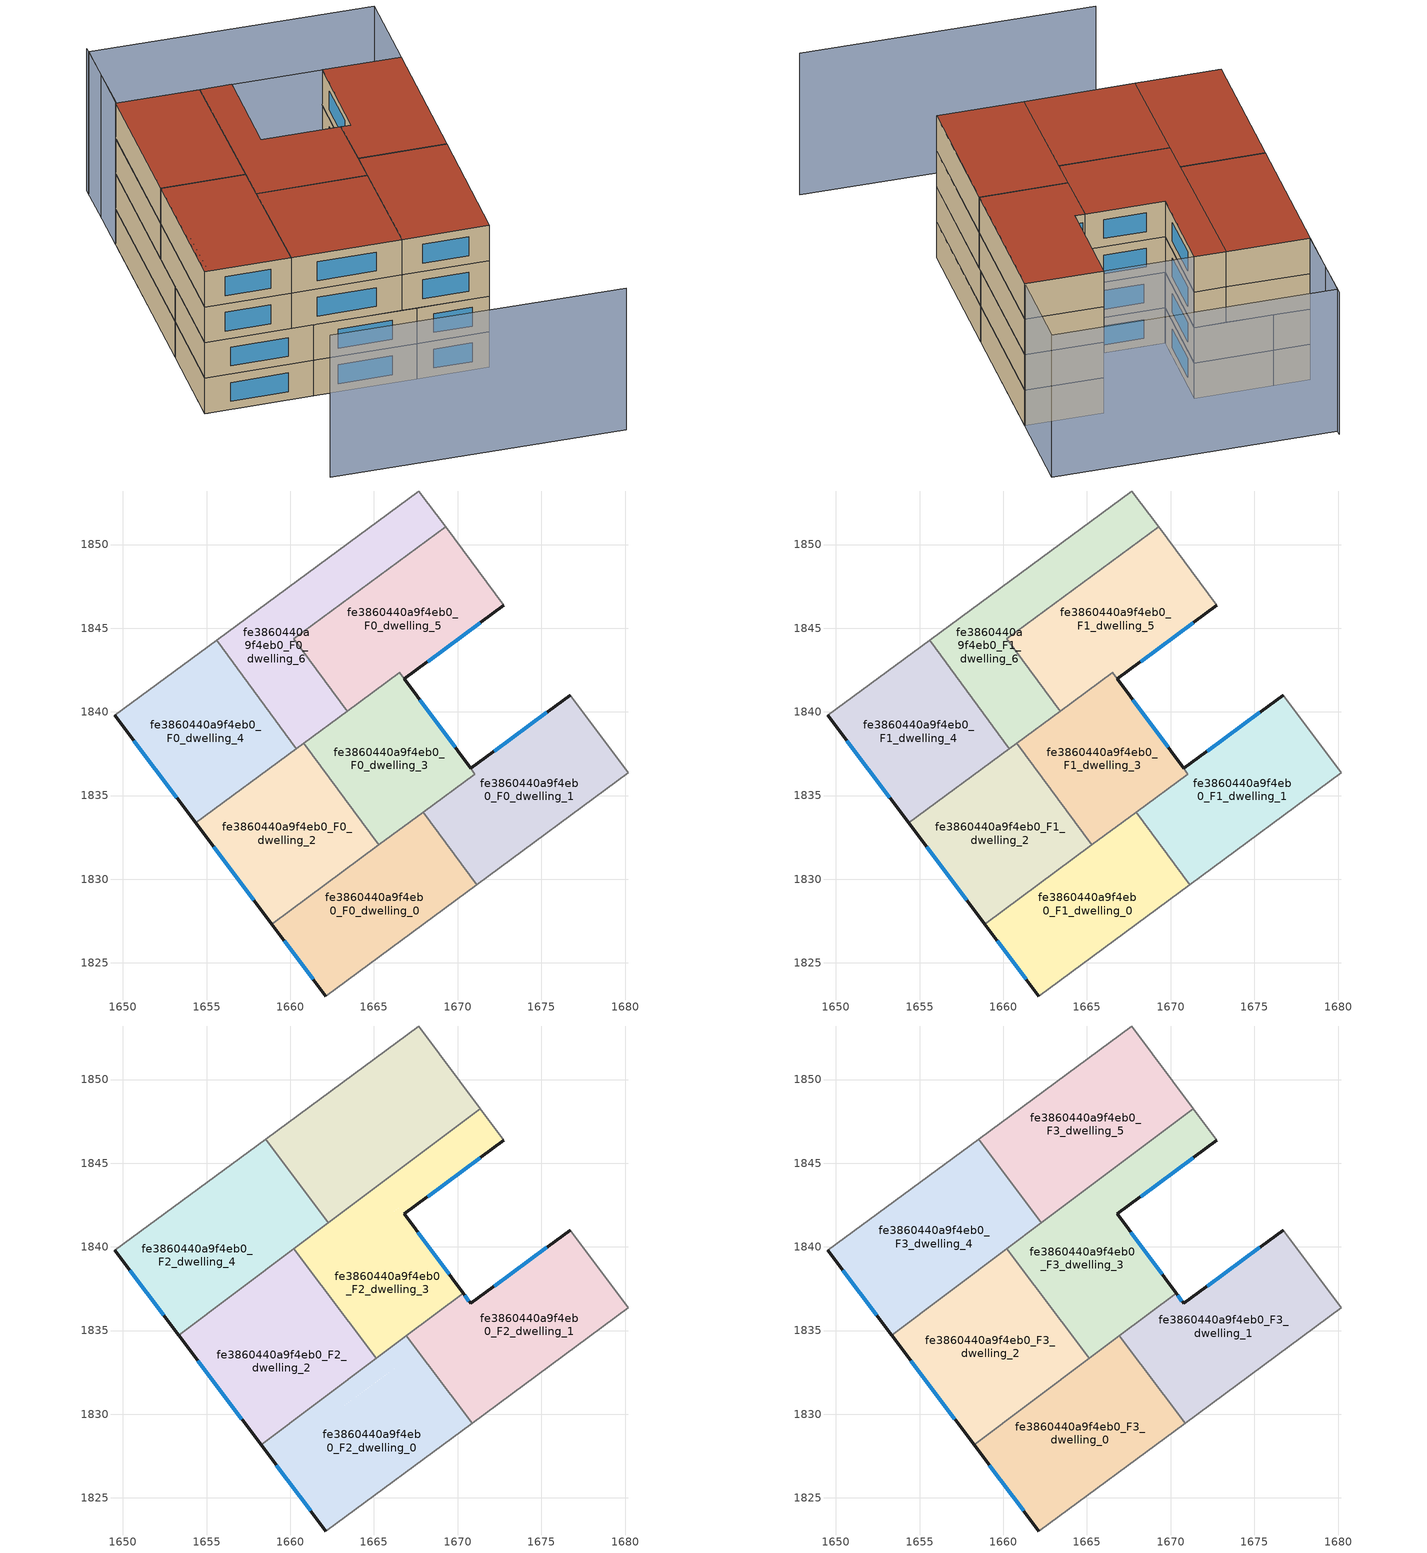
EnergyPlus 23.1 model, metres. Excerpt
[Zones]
fe3860440a9f4eb0_F0_dwelling_0
 floor ground (EU_floor_Construction): 1667.95,1834.01 1671.14,1829.68 1662.12,1823.02 1658.89,1827.32 z0
 wall outside (EU_wall_Construction): 1658.89,1827.32 1662.12,1823.02 z0:3
 wall to fe3860440a9f4eb0_F0_dwelling_1 (EU_wall_Construction): 1671.14,1829.68 1667.95,1834.01 z0:3
 wall adiabatic (EU_wall_Construction): 1662.12,1823.02 1671.14,1829.68 z0:3
 wall to fe3860440a9f4eb0_F0_dwelling_2 (EU_wall_Construction): 1665.29,1832.05 1658.89,1827.32 z0:3
 wall to fe3860440a9f4eb0_F0_dwelling_3 (EU_wall_Construction): 1667.95,1834.01 1665.29,1832.05 z0:3
 window (EU_Window_Construction): 1659.65,1826.31 1661.36,1824.03 z0.7:2.3
fe3860440a9f4eb0_F0_dwelling_1
 floor ground (EU_floor_Construction): 1676.73,1841.01 1680.19,1836.35 1671.14,1829.68 1667.95,1834.01 1671.03,1836.28 1670.78,1836.62 z0
 wall outside (EU_wall_Construction): 1676.73,1841.01 1670.78,1836.62 z0:3
 wall adiabatic (EU_wall_Construction): 1671.14,1829.68 1680.19,1836.35 1676.73,1841.01 z0:3
 wall to fe3860440a9f4eb0_F0_dwelling_3 (EU_wall_Construction): 1670.78,1836.62 1671.03,1836.28 1667.95,1834.01 z0:3
 window (EU_Window_Construction): 1675.34,1839.98 1672.18,1837.65 z0.7:2.3
fe3860440a9f4eb0_F0_dwelling_2
 floor ground (EU_floor_Construction): 1660.8,1838.13 1665.29,1832.05 1658.89,1827.32 1654.34,1833.37 z0
 wall outside (EU_wall_Construction): 1654.34,1833.37 1658.89,1827.32 z0:3
 wall to fe3860440a9f4eb0_F0_dwelling_3 (EU_wall_Construction): 1665.29,1832.05 1660.8,1838.13 z0:3
 wall to fe3860440a9f4eb0_F0_dwelling_4 (EU_wall_Construction): 1660.36,1837.81 1654.34,1833.37 z0:3
 wall to fe3860440a9f4eb0_F0_dwelling_6 (EU_wall_Construction): 1660.8,1838.13 1660.36,1837.81 z0:3
 window (EU_Window_Construction): 1655.41,1831.95 1657.82,1828.74 z0.7:2.3
fe3860440a9f4eb0_F0_dwelling_3
 floor ground (EU_floor_Construction): 1666.52,1842.35 1671.03,1836.28 1665.29,1832.05 1660.8,1838.13 z0
 wall outside (EU_wall_Construction): 1670.78,1836.62 1666.8,1841.98 z0:3
 wall to fe3860440a9f4eb0_F0_dwelling_5 (EU_wall_Construction): 1666.8,1841.98 1666.52,1842.35 1663.4,1840.05 z0:3
 wall to fe3860440a9f4eb0_F0_dwelling_6 (EU_wall_Construction): 1663.4,1840.05 1660.8,1838.13 z0:3
 window (EU_Window_Construction): 1669.85,1837.88 1667.74,1840.72 z0.7:2.3
fe3860440a9f4eb0_F0_dwelling_4
 floor ground (EU_floor_Construction): 1655.59,1844.28 1660.36,1837.81 1654.34,1833.37 1649.52,1839.79 z0
 wall outside (EU_wall_Construction): 1649.52,1839.79 1654.34,1833.37 z0:3
 wall adiabatic (EU_wall_Construction): 1655.59,1844.28 1649.52,1839.79 z0:3
 wall to fe3860440a9f4eb0_F0_dwelling_6 (EU_wall_Construction): 1660.36,1837.81 1655.59,1844.28 z0:3
 window (EU_Window_Construction): 1650.65,1838.29 1653.21,1834.88 z0.7:2.3
fe3860440a9f4eb0_F0_dwelling_5
 floor ground (EU_floor_Construction): 1669.28,1851.05 1672.75,1846.37 1666.8,1841.98 1666.52,1842.35 1663.4,1840.05 1660.21,1844.36 z0
 wall outside (EU_wall_Construction): 1666.8,1841.98 1672.75,1846.37 z0:3
 wall to fe3860440a9f4eb0_F0_dwelling_6 (EU_wall_Construction): 1669.28,1851.05 1660.21,1844.36 1663.4,1840.05 z0:3
 wall adiabatic (EU_wall_Construction): 1672.75,1846.37 1669.28,1851.05 z0:3
 window (EU_Window_Construction): 1668.2,1843.01 1671.35,1845.34 z0.7:2.3
fe3860440a9f4eb0_F0_dwelling_6
 floor ground (EU_floor_Construction): 1667.68,1853.2 1669.28,1851.05 1660.21,1844.36 1663.4,1840.05 1660.36,1837.81 1655.59,1844.28 z0
 wall adiabatic (EU_wall_Construction): 1669.28,1851.05 1667.68,1853.2 1655.59,1844.28 z0:3
fe3860440a9f4eb0_F1_dwelling_0
 floor to fe3860440a9f4eb0_F0_dwelling_0 (EU_floor_Construction): 1667.95,1834.01 1671.14,1829.68 1662.12,1823.02 1658.89,1827.32 z3
 wall outside (EU_wall_Construction): 1658.89,1827.32 1662.12,1823.02 z3:6
 wall to fe3860440a9f4eb0_F1_dwelling_1 (EU_wall_Construction): 1671.14,1829.68 1667.95,1834.01 z3:6
 wall adiabatic (EU_wall_Construction): 1662.12,1823.02 1671.14,1829.68 z3:6
 wall to fe3860440a9f4eb0_F1_dwelling_2 (EU_wall_Construction): 1665.29,1832.05 1658.89,1827.32 z3:6
 wall to fe3860440a9f4eb0_F1_dwelling_3 (EU_wall_Construction): 1667.95,1834.01 1665.29,1832.05 z3:6
 window (EU_Window_Construction): 1659.65,1826.31 1661.36,1824.03 z3.7:5.3
fe3860440a9f4eb0_F1_dwelling_1
 floor to fe3860440a9f4eb0_F0_dwelling_1 (EU_floor_Construction): 1676.73,1841.01 1680.19,1836.35 1671.14,1829.68 1667.95,1834.01 1671.03,1836.28 1670.78,1836.62 z3
 wall outside (EU_wall_Construction): 1676.73,1841.01 1670.78,1836.62 z3:6
 wall adiabatic (EU_wall_Construction): 1671.14,1829.68 1680.19,1836.35 1676.73,1841.01 z3:6
 wall to fe3860440a9f4eb0_F1_dwelling_3 (EU_wall_Construction): 1670.78,1836.62 1671.03,1836.28 1667.95,1834.01 z3:6
 window (EU_Window_Construction): 1675.34,1839.98 1672.18,1837.65 z3.7:5.3
fe3860440a9f4eb0_F1_dwelling_2
 floor to fe3860440a9f4eb0_F0_dwelling_2 (EU_floor_Construction): 1660.8,1838.13 1665.29,1832.05 1658.89,1827.32 1654.34,1833.37 z3
 wall outside (EU_wall_Construction): 1654.34,1833.37 1658.89,1827.32 z3:6
 wall to fe3860440a9f4eb0_F1_dwelling_3 (EU_wall_Construction): 1665.29,1832.05 1660.8,1838.13 z3:6
 wall to fe3860440a9f4eb0_F1_dwelling_4 (EU_wall_Construction): 1660.36,1837.81 1654.34,1833.37 z3:6
 wall to fe3860440a9f4eb0_F1_dwelling_6 (EU_wall_Construction): 1660.8,1838.13 1660.36,1837.81 z3:6
 window (EU_Window_Construction): 1655.41,1831.95 1657.82,1828.74 z3.7:5.3
fe3860440a9f4eb0_F1_dwelling_3
 floor to fe3860440a9f4eb0_F0_dwelling_3 (EU_floor_Construction): 1666.52,1842.35 1671.03,1836.28 1665.29,1832.05 1660.8,1838.13 z3
 wall outside (EU_wall_Construction): 1670.78,1836.62 1666.8,1841.98 z3:6
 wall to fe3860440a9f4eb0_F1_dwelling_5 (EU_wall_Construction): 1666.8,1841.98 1666.52,1842.35 1663.4,1840.05 z3:6
 wall to fe3860440a9f4eb0_F1_dwelling_6 (EU_wall_Construction): 1663.4,1840.05 1660.8,1838.13 z3:6
 window (EU_Window_Construction): 1669.85,1837.88 1667.74,1840.72 z3.7:5.3
fe3860440a9f4eb0_F1_dwelling_4
 floor to fe3860440a9f4eb0_F0_dwelling_4 (EU_floor_Construction): 1655.59,1844.28 1660.36,1837.81 1654.34,1833.37 1649.52,1839.79 z3
 wall outside (EU_wall_Construction): 1649.52,1839.79 1654.34,1833.37 z3:6
 wall adiabatic (EU_wall_Construction): 1655.59,1844.28 1649.52,1839.79 z3:6
 wall to fe3860440a9f4eb0_F1_dwelling_6 (EU_wall_Construction): 1660.36,1837.81 1655.59,1844.28 z3:6
 window (EU_Window_Construction): 1650.65,1838.29 1653.21,1834.88 z3.7:5.3
fe3860440a9f4eb0_F1_dwelling_5
 floor to fe3860440a9f4eb0_F0_dwelling_5 (EU_floor_Construction): 1669.28,1851.05 1672.75,1846.37 1666.8,1841.98 1666.52,1842.35 1663.4,1840.05 1660.21,1844.36 z3
 wall outside (EU_wall_Construction): 1666.8,1841.98 1672.75,1846.37 z3:6
 wall to fe3860440a9f4eb0_F1_dwelling_6 (EU_wall_Construction): 1669.28,1851.05 1660.21,1844.36 1663.4,1840.05 z3:6
 wall adiabatic (EU_wall_Construction): 1672.75,1846.37 1669.28,1851.05 z3:6
 window (EU_Window_Construction): 1668.2,1843.01 1671.35,1845.34 z3.7:5.3
fe3860440a9f4eb0_F1_dwelling_6
 floor to fe3860440a9f4eb0_F0_dwelling_6 (EU_floor_Construction): 1667.68,1853.2 1669.28,1851.05 1660.21,1844.36 1663.4,1840.05 1660.36,1837.81 1655.59,1844.28 z3
 wall adiabatic (EU_wall_Construction): 1669.28,1851.05 1667.68,1853.2 1655.59,1844.28 z3:6
fe3860440a9f4eb0_F2_dwelling_0
 floor to fe3860440a9f4eb0_F1_dwelling_0 (EU_floor_Construction): 1667.63,1833.77 1670.86,1829.47 1662.12,1823.02 1658.89,1827.32 z6
 floor to fe3860440a9f4eb0_F1_dwelling_2 (EU_floor_Construction): 1664.62,1832.96 1665.29,1832.05 1658.89,1827.32 1658.25,1828.17 z6
 floor to fe3860440a9f4eb0_F1_dwelling_3 (EU_floor_Construction): 1666.93,1834.7 1667.63,1833.77 1665.29,1832.05 1664.62,1832.96 z6
 wall outside (EU_wall_Construction): 1658.25,1828.17 1662.12,1823.02 z6:9
 wall to fe3860440a9f4eb0_F2_dwelling_1 (EU_wall_Construction): 1670.86,1829.47 1666.93,1834.7 z6:9
 wall adiabatic (EU_wall_Construction): 1662.12,1823.02 1670.86,1829.47 z6:9
 wall to fe3860440a9f4eb0_F2_dwelling_2 (EU_wall_Construction): 1665.13,1833.34 1658.25,1828.17 z6:9
 wall to fe3860440a9f4eb0_F2_dwelling_3 (EU_wall_Construction): 1666.93,1834.7 1665.13,1833.34 z6:9
 window (EU_Window_Construction): 1659.16,1826.96 1661.21,1824.23 z6.7:8.3
fe3860440a9f4eb0_F2_dwelling_1
 floor to fe3860440a9f4eb0_F1_dwelling_1 (EU_floor_Construction): 1676.73,1841.01 1680.19,1836.35 1671.14,1829.68 1667.95,1834.01 1671.03,1836.28 1670.78,1836.62 z6
 floor to fe3860440a9f4eb0_F1_dwelling_0 (EU_floor_Construction): 1667.95,1834.01 1671.14,1829.68 1670.86,1829.47 1667.63,1833.77 z6
 floor to fe3860440a9f4eb0_F1_dwelling_3 (EU_floor_Construction): 1670.32,1837.24 1671.03,1836.28 1667.63,1833.77 1666.93,1834.7 z6
 wall outside (EU_wall_Construction): 1676.73,1841.01 1670.78,1836.62 1670.32,1837.24 z6:9
 wall adiabatic (EU_wall_Construction): 1670.86,1829.47 1680.19,1836.35 1676.73,1841.01 z6:9
 wall to fe3860440a9f4eb0_F2_dwelling_3 (EU_wall_Construction): 1670.32,1837.24 1666.93,1834.7 z6:9
 window (EU_Window_Construction): 1670.68,1836.77 1670.43,1837.1 / 1675.34,1839.98 1672.18,1837.65 z6.7:8.3
fe3860440a9f4eb0_F2_dwelling_2
 floor to fe3860440a9f4eb0_F1_dwelling_2 (EU_floor_Construction): 1660.8,1838.13 1664.62,1832.96 1658.25,1828.17 1654.34,1833.37 z6
 floor to fe3860440a9f4eb0_F1_dwelling_4 (EU_floor_Construction): 1659.32,1839.22 1660.36,1837.81 1654.34,1833.37 1653.33,1834.72 z6
 floor to fe3860440a9f4eb0_F1_dwelling_6 (EU_floor_Construction): 1660.21,1839.89 1661.27,1838.48 1660.36,1837.81 1659.32,1839.22 z6
 floor to fe3860440a9f4eb0_F1_dwelling_3 (EU_floor_Construction): 1661.27,1838.48 1665.13,1833.34 1664.62,1832.96 1660.8,1838.13 z6
 wall outside (EU_wall_Construction): 1653.33,1834.72 1658.25,1828.17 z6:9
 wall to fe3860440a9f4eb0_F2_dwelling_3 (EU_wall_Construction): 1665.13,1833.34 1660.21,1839.89 z6:9
 wall to fe3860440a9f4eb0_F2_dwelling_4 (EU_wall_Construction): 1660.21,1839.89 1653.33,1834.72 z6:9
 window (EU_Window_Construction): 1654.48,1833.18 1657.09,1829.71 z6.7:8.3
fe3860440a9f4eb0_F2_dwelling_3
 floor to fe3860440a9f4eb0_F1_dwelling_3 (EU_floor_Construction): 1666.52,1842.35 1670.32,1837.24 1665.13,1833.34 1661.27,1838.48 z6
 floor to fe3860440a9f4eb0_F1_dwelling_5 (EU_floor_Construction): 1671.35,1848.26 1672.75,1846.37 1666.8,1841.98 1666.52,1842.35 1663.4,1840.05 1662.33,1841.49 z6
 floor to fe3860440a9f4eb0_F1_dwelling_6 (EU_floor_Construction): 1662.33,1841.49 1663.4,1840.05 1661.27,1838.48 1660.21,1839.89 z6
 wall outside (EU_wall_Construction): 1670.32,1837.24 1666.8,1841.98 1672.75,1846.37 z6:9
 wall adiabatic (EU_wall_Construction): 1672.75,1846.37 1671.35,1848.26 z6:9
 wall to fe3860440a9f4eb0_F2_dwelling_5 (EU_wall_Construction): 1671.35,1848.26 1662.28,1841.44 z6:9
 wall to fe3860440a9f4eb0_F2_dwelling_4 (EU_wall_Construction): 1662.27,1841.44 1660.21,1839.89 z6:9
 window (EU_Window_Construction): 1668.2,1843.01 1671.35,1845.34 / 1669.49,1838.35 1667.63,1840.87 z6.7:8.3
fe3860440a9f4eb0_F2_dwelling_4
 floor to fe3860440a9f4eb0_F1_dwelling_4 (EU_floor_Construction): 1655.59,1844.28 1659.32,1839.22 1653.33,1834.72 1649.52,1839.79 z6
 floor to fe3860440a9f4eb0_F1_dwelling_6 (EU_floor_Construction): 1658.52,1846.44 1662.28,1841.44 1659.32,1839.22 1655.59,1844.28 z6
 wall outside (EU_wall_Construction): 1649.52,1839.79 1653.33,1834.72 z6:9
 wall to fe3860440a9f4eb0_F2_dwelling_5 (EU_wall_Construction): 1662.28,1841.44 1658.52,1846.44 z6:9
 wall adiabatic (EU_wall_Construction): 1658.52,1846.44 1649.52,1839.79 z6:9
 window (EU_Window_Construction): 1650.41,1838.6 1652.43,1835.91 z6.7:8.3
fe3860440a9f4eb0_F2_dwelling_5
 floor to fe3860440a9f4eb0_F1_dwelling_5 (EU_floor_Construction): 1669.28,1851.05 1671.35,1848.26 1662.33,1841.49 1660.21,1844.36 z6
 floor to fe3860440a9f4eb0_F1_dwelling_6 (EU_floor_Construction): 1667.68,1853.2 1669.28,1851.05 1660.21,1844.36 1662.33,1841.49 1662.28,1841.44 1658.52,1846.44 z6
 wall adiabatic (EU_wall_Construction): 1671.35,1848.26 1667.68,1853.2 1658.52,1846.44 z6:9
fe3860440a9f4eb0_F3_dwelling_0
 floor to fe3860440a9f4eb0_F2_dwelling_0 (EU_floor_Construction): 1666.93,1834.7 1670.86,1829.47 1662.12,1823.02 1658.25,1828.17 z9
 wall outside (EU_wall_Construction): 1658.25,1828.17 1662.12,1823.02 z9:12
 wall to fe3860440a9f4eb0_F3_dwelling_1 (EU_wall_Construction): 1670.86,1829.47 1666.93,1834.7 z9:12
 wall adiabatic (EU_wall_Construction): 1662.12,1823.02 1670.86,1829.47 z9:12
 wall to fe3860440a9f4eb0_F3_dwelling_2 (EU_wall_Construction): 1665.13,1833.34 1658.25,1828.17 z9:12
 wall to fe3860440a9f4eb0_F3_dwelling_3 (EU_wall_Construction): 1666.93,1834.7 1665.13,1833.34 z9:12
 window (EU_Window_Construction): 1659.16,1826.96 1661.21,1824.23 z9.7:11.3
 roof outside (EU_roof_Construction): 1670.86,1829.47 1666.93,1834.7 1658.25,1828.17 1662.12,1823.02 z12
fe3860440a9f4eb0_F3_dwelling_1
 floor to fe3860440a9f4eb0_F2_dwelling_1 (EU_floor_Construction): 1676.73,1841.01 1680.19,1836.35 1670.86,1829.47 1666.93,1834.7 1670.32,1837.24 1670.78,1836.62 z9
 wall outside (EU_wall_Construction): 1676.73,1841.01 1670.78,1836.62 1670.32,1837.24 z9:12
 wall adiabatic (EU_wall_Construction): 1670.86,1829.47 1680.19,1836.35 1676.73,1841.01 z9:12
 wall to fe3860440a9f4eb0_F3_dwelling_3 (EU_wall_Construction): 1670.32,1837.24 1666.93,1834.7 z9:12
 window (EU_Window_Construction): 1670.68,1836.77 1670.43,1837.1 / 1675.34,1839.98 1672.18,1837.65 z9.7:11.3
 roof outside (EU_roof_Construction): 1680.19,1836.35 1676.73,1841.01 1670.78,1836.62 1670.32,1837.24 1666.93,1834.7 1670.86,1829.47 z12
fe3860440a9f4eb0_F3_dwelling_2
 floor to fe3860440a9f4eb0_F2_dwelling_2 (EU_floor_Construction): 1660.21,1839.89 1665.13,1833.34 1658.25,1828.17 1653.33,1834.72 z9
 wall outside (EU_wall_Construction): 1653.33,1834.72 1658.25,1828.17 z9:12
 wall to fe3860440a9f4eb0_F3_dwelling_3 (EU_wall_Construction): 1665.13,1833.34 1660.21,1839.89 z9:12
 wall to fe3860440a9f4eb0_F3_dwelling_4 (EU_wall_Construction): 1660.21,1839.89 1653.33,1834.72 z9:12
 window (EU_Window_Construction): 1654.48,1833.18 1657.09,1829.71 z9.7:11.3
 roof outside (EU_roof_Construction): 1665.13,1833.34 1660.21,1839.89 1653.33,1834.72 1658.25,1828.17 z12
fe3860440a9f4eb0_F3_dwelling_3
 floor to fe3860440a9f4eb0_F2_dwelling_3 (EU_floor_Construction): 1671.35,1848.26 1672.75,1846.37 1666.8,1841.98 1670.32,1837.24 1665.13,1833.34 1660.21,1839.89 z9
 wall outside (EU_wall_Construction): 1670.32,1837.24 1666.8,1841.98 1672.75,1846.37 z9:12
 wall adiabatic (EU_wall_Construction): 1672.75,1846.37 1671.35,1848.26 z9:12
 wall to fe3860440a9f4eb0_F3_dwelling_5 (EU_wall_Construction): 1671.35,1848.26 1662.28,1841.44 z9:12
 wall to fe3860440a9f4eb0_F3_dwelling_4 (EU_wall_Construction): 1662.27,1841.44 1660.21,1839.89 z9:12
 window (EU_Window_Construction): 1668.2,1843.01 1671.35,1845.34 / 1669.49,1838.35 1667.63,1840.87 z9.7:11.3
 roof outside (EU_roof_Construction): 1670.32,1837.24 1666.8,1841.98 1672.75,1846.37 1671.35,1848.26 1660.21,1839.89 1665.13,1833.34 z12
fe3860440a9f4eb0_F3_dwelling_4
 floor to fe3860440a9f4eb0_F2_dwelling_4 (EU_floor_Construction): 1658.52,1846.44 1662.28,1841.44 1653.33,1834.72 1649.52,1839.79 z9
 wall outside (EU_wall_Construction): 1649.52,1839.79 1653.33,1834.72 z9:12
 wall to fe3860440a9f4eb0_F3_dwelling_5 (EU_wall_Construction): 1662.28,1841.44 1658.52,1846.44 z9:12
 wall adiabatic (EU_wall_Construction): 1658.52,1846.44 1649.52,1839.79 z9:12
 window (EU_Window_Construction): 1650.41,1838.6 1652.43,1835.91 z9.7:11.3
 roof outside (EU_roof_Construction): 1662.28,1841.44 1658.52,1846.44 1649.52,1839.79 1653.33,1834.72 z12
fe3860440a9f4eb0_F3_dwelling_5
 floor to fe3860440a9f4eb0_F2_dwelling_5 (EU_floor_Construction): 1667.68,1853.2 1671.35,1848.26 1662.28,1841.44 1658.52,1846.44 z9
 wall adiabatic (EU_wall_Construction): 1671.35,1848.26 1667.68,1853.2 1658.52,1846.44 z9:12
 roof outside (EU_roof_Construction): 1671.35,1848.26 1667.68,1853.2 1658.52,1846.44 1662.28,1841.44 z12
shading: 1644.98,1828.68 1657.88,1811.16 / 1673.51,1857.55 1649.66,1839.61 / 1680.19,1836.34 1667.68,1853.2 / 1667.68,1853.2 1673.18,1857.28 / 1673.18,1857.28 1685.69,1840.42 / 1685.69,1840.42 1680.19,1836.34 z0:12
[Building]
EU S2 Campaign: North Axis=0; Terrain=City; Solar Distribution=FullExterior
[Site:Location]
Budapest.Ferenc.Liszt.Intl.AP: Latitude=47.437; Longitude=19.256; Time Zone=1; Elevation=185
[SizingPeriod:WeatherFileDays]
AnnualSizingPeriod: Begin Month=1; Begin Day of Month=1; End Month=12; End Day of Month=31; Day of Week for Start Day=Monday; Use Weather File Daylight Saving Period=No; Use Weather File Rain and Snow Indicators=No
[MATERIAL]
EU_InternalMass_Material: Roughness=MediumRough; Thickness=0.1; Conductivity=1; Density=1800; Specific Heat=900; Thermal Absorptance=0.9; Solar Absorptance=0.7; Visible Absorptance=0.7
[MATERIAL:NOMASS] Roughness=MediumRough; Thermal Absorptance=0.9; Solar Absorptance=0.7; Visible Absorptance=0.7
Name | Thermal Resistance
EU_wall_NoMass | 0.832559
EU_roof_NoMass | 1.39638
EU_floor_NoMass | 0.872794
[WINDOWMATERIAL:SIMPLEGLAZINGSYSTEM]
EU_Window_SimpleGlazing: UFactor=2.79869; Solar Heat Gain Coefficient=0.75; Visible Transmittance=0.75
[CONSTRUCTION]
EU_wall_Construction: EU_wall_NoMass
EU_roof_Construction: EU_roof_NoMass
EU_floor_Construction: EU_floor_NoMass
EU_Window_Construction: EU_Window_SimpleGlazing
EU_InternalMass_Construction: EU_InternalMass_Material
[ZONE] Type=1; Multiplier=1; Ceiling Height=autocalculate; Floor Area=autocalculate; Part of Total Floor Area=Yes
Name | Volume
fe3860440a9f4eb0_F0_dwelling_0; fe3860440a9f4eb0_F1_dwelling_0 | 181.281
fe3860440a9f4eb0_F2_dwelling_0; fe3860440a9f4eb0_F3_dwelling_0 | 211.493
fe3860440a9f4eb0_F0_dwelling_1; fe3860440a9f4eb0_F1_dwelling_1 | 190.577
fe3860440a9f4eb0_F2_dwelling_1; fe3860440a9f4eb0_F3_dwelling_1 | 211.497
fe3860440a9f4eb0_F0_dwelling_2; fe3860440a9f4eb0_F1_dwelling_2 | 181.299
fe3860440a9f4eb0_F2_dwelling_2; fe3860440a9f4eb0_F3_dwelling_2 | 211.495
fe3860440a9f4eb0_F0_dwelling_3; fe3860440a9f4eb0_F1_dwelling_3 | 161.564
fe3860440a9f4eb0_F2_dwelling_3; fe3860440a9f4eb0_F3_dwelling_3; fe3860440a9f4eb0_F2_dwelling_5; fe3860440a9f4eb0_F3_dwelling_5 | 211.507
fe3860440a9f4eb0_F0_dwelling_4; fe3860440a9f4eb0_F1_dwelling_4 | 181.277
fe3860440a9f4eb0_F2_dwelling_4; fe3860440a9f4eb0_F3_dwelling_4 | 211.485
fe3860440a9f4eb0_F0_dwelling_5; fe3860440a9f4eb0_F1_dwelling_5 | 191.656
fe3860440a9f4eb0_F0_dwelling_6; fe3860440a9f4eb0_F1_dwelling_6 | 181.284
[INTERNALMASS] Construction=EU_InternalMass_Construction
Name | Zone or ZoneList | Surface Area
fe3860440a9f4eb0_F0_dwelling_0_EU_InternalMass | fe3860440a9f4eb0_F0_dwelling_0 | 60.4272
fe3860440a9f4eb0_F0_dwelling_1_EU_InternalMass | fe3860440a9f4eb0_F0_dwelling_1 | 63.524
fe3860440a9f4eb0_F0_dwelling_2_EU_InternalMass | fe3860440a9f4eb0_F0_dwelling_2 | 60.433
fe3860440a9f4eb0_F0_dwelling_3_EU_InternalMass | fe3860440a9f4eb0_F0_dwelling_3 | 53.874
fe3860440a9f4eb0_F0_dwelling_4_EU_InternalMass | fe3860440a9f4eb0_F0_dwelling_4 | 60.4257
fe3860440a9f4eb0_F0_dwelling_5_EU_InternalMass | fe3860440a9f4eb0_F0_dwelling_5 | 63.8857
fe3860440a9f4eb0_F0_dwelling_6_EU_InternalMass | fe3860440a9f4eb0_F0_dwelling_6 | 60.4278
fe3860440a9f4eb0_F1_dwelling_0_EU_InternalMass | fe3860440a9f4eb0_F1_dwelling_0 | 60.4272
fe3860440a9f4eb0_F1_dwelling_1_EU_InternalMass | fe3860440a9f4eb0_F1_dwelling_1 | 63.524
fe3860440a9f4eb0_F1_dwelling_2_EU_InternalMass | fe3860440a9f4eb0_F1_dwelling_2 | 60.433
fe3860440a9f4eb0_F1_dwelling_3_EU_InternalMass | fe3860440a9f4eb0_F1_dwelling_3 | 53.874
fe3860440a9f4eb0_F1_dwelling_4_EU_InternalMass | fe3860440a9f4eb0_F1_dwelling_4 | 60.4257
fe3860440a9f4eb0_F1_dwelling_5_EU_InternalMass | fe3860440a9f4eb0_F1_dwelling_5 | 63.8857
fe3860440a9f4eb0_F1_dwelling_6_EU_InternalMass | fe3860440a9f4eb0_F1_dwelling_6 | 60.4278
fe3860440a9f4eb0_F2_dwelling_0_EU_InternalMass | fe3860440a9f4eb0_F2_dwelling_0 | 70.498
fe3860440a9f4eb0_F2_dwelling_1_EU_InternalMass | fe3860440a9f4eb0_F2_dwelling_1 | 70.4989
fe3860440a9f4eb0_F2_dwelling_2_EU_InternalMass | fe3860440a9f4eb0_F2_dwelling_2 | 70.4985
fe3860440a9f4eb0_F2_dwelling_3_EU_InternalMass | fe3860440a9f4eb0_F2_dwelling_3 | 70.5022
fe3860440a9f4eb0_F2_dwelling_4_EU_InternalMass | fe3860440a9f4eb0_F2_dwelling_4 | 70.495
fe3860440a9f4eb0_F2_dwelling_5_EU_InternalMass | fe3860440a9f4eb0_F2_dwelling_5 | 70.5022
fe3860440a9f4eb0_F3_dwelling_0_EU_InternalMass | fe3860440a9f4eb0_F3_dwelling_0 | 70.498
fe3860440a9f4eb0_F3_dwelling_1_EU_InternalMass | fe3860440a9f4eb0_F3_dwelling_1 | 70.4989
fe3860440a9f4eb0_F3_dwelling_2_EU_InternalMass | fe3860440a9f4eb0_F3_dwelling_2 | 70.4985
fe3860440a9f4eb0_F3_dwelling_3_EU_InternalMass | fe3860440a9f4eb0_F3_dwelling_3 | 70.5022
fe3860440a9f4eb0_F3_dwelling_4_EU_InternalMass | fe3860440a9f4eb0_F3_dwelling_4 | 70.495
fe3860440a9f4eb0_F3_dwelling_5_EU_InternalMass | fe3860440a9f4eb0_F3_dwelling_5 | 70.5022
[OTHEREQUIPMENT] Fuel Type=Electricity; Design Level Calculation Method=Watts/Area; Power per Zone Floor Area=1; Fraction Latent=0; Fraction Radiant=0; Fraction Lost=0; Carbon Dioxide Generation Rate=0; EndUse Subcategory=EU_Step8_InternalGains
Name | Zone or ZoneList or Space or SpaceList | Schedule
EU_Step8_InternalGain_fe3860440a9f4eb0_F0_dwelling_0_f000 | fe3860440a9f4eb0_F0_dwelling_0 | EU_Step8_GainSchedule_fe3860440a9f4eb0_F0_dwelling_0_f000
EU_Step8_InternalGain_fe3860440a9f4eb0_F0_dwelling_1_f000 | fe3860440a9f4eb0_F0_dwelling_1 | EU_Step8_GainSchedule_fe3860440a9f4eb0_F0_dwelling_1_f000
EU_Step8_InternalGain_fe3860440a9f4eb0_F0_dwelling_2_f000 | fe3860440a9f4eb0_F0_dwelling_2 | EU_Step8_GainSchedule_fe3860440a9f4eb0_F0_dwelling_2_f000
EU_Step8_InternalGain_fe3860440a9f4eb0_F0_dwelling_3_f000 | fe3860440a9f4eb0_F0_dwelling_3 | EU_Step8_GainSchedule_fe3860440a9f4eb0_F0_dwelling_3_f000
EU_Step8_InternalGain_fe3860440a9f4eb0_F0_dwelling_4_f000 | fe3860440a9f4eb0_F0_dwelling_4 | EU_Step8_GainSchedule_fe3860440a9f4eb0_F0_dwelling_4_f000
EU_Step8_InternalGain_fe3860440a9f4eb0_F0_dwelling_5_f000 | fe3860440a9f4eb0_F0_dwelling_5 | EU_Step8_GainSchedule_fe3860440a9f4eb0_F0_dwelling_5_f000
EU_Step8_InternalGain_fe3860440a9f4eb0_F0_dwelling_6_f000 | fe3860440a9f4eb0_F0_dwelling_6 | EU_Step8_GainSchedule_fe3860440a9f4eb0_F0_dwelling_6_f000
EU_Step8_InternalGain_fe3860440a9f4eb0_F1_dwelling_0_f000 | fe3860440a9f4eb0_F1_dwelling_0 | EU_Step8_GainSchedule_fe3860440a9f4eb0_F1_dwelling_0_f000
EU_Step8_InternalGain_fe3860440a9f4eb0_F1_dwelling_1_f000 | fe3860440a9f4eb0_F1_dwelling_1 | EU_Step8_GainSchedule_fe3860440a9f4eb0_F1_dwelling_1_f000
EU_Step8_InternalGain_fe3860440a9f4eb0_F1_dwelling_2_f000 | fe3860440a9f4eb0_F1_dwelling_2 | EU_Step8_GainSchedule_fe3860440a9f4eb0_F1_dwelling_2_f000
EU_Step8_InternalGain_fe3860440a9f4eb0_F1_dwelling_3_f000 | fe3860440a9f4eb0_F1_dwelling_3 | EU_Step8_GainSchedule_fe3860440a9f4eb0_F1_dwelling_3_f000
EU_Step8_InternalGain_fe3860440a9f4eb0_F1_dwelling_4_f000 | fe3860440a9f4eb0_F1_dwelling_4 | EU_Step8_GainSchedule_fe3860440a9f4eb0_F1_dwelling_4_f000
EU_Step8_InternalGain_fe3860440a9f4eb0_F1_dwelling_5_f000 | fe3860440a9f4eb0_F1_dwelling_5 | EU_Step8_GainSchedule_fe3860440a9f4eb0_F1_dwelling_5_f000
EU_Step8_InternalGain_fe3860440a9f4eb0_F1_dwelling_6_f000 | fe3860440a9f4eb0_F1_dwelling_6 | EU_Step8_GainSchedule_fe3860440a9f4eb0_F1_dwelling_6_f000
EU_Step8_InternalGain_fe3860440a9f4eb0_F2_dwelling_0_f000 | fe3860440a9f4eb0_F2_dwelling_0 | EU_Step8_GainSchedule_fe3860440a9f4eb0_F2_dwelling_0_f000
EU_Step8_InternalGain_fe3860440a9f4eb0_F2_dwelling_1_f000 | fe3860440a9f4eb0_F2_dwelling_1 | EU_Step8_GainSchedule_fe3860440a9f4eb0_F2_dwelling_1_f000
EU_Step8_InternalGain_fe3860440a9f4eb0_F2_dwelling_2_f000 | fe3860440a9f4eb0_F2_dwelling_2 | EU_Step8_GainSchedule_fe3860440a9f4eb0_F2_dwelling_2_f000
EU_Step8_InternalGain_fe3860440a9f4eb0_F2_dwelling_3_f000 | fe3860440a9f4eb0_F2_dwelling_3 | EU_Step8_GainSchedule_fe3860440a9f4eb0_F2_dwelling_3_f000
EU_Step8_InternalGain_fe3860440a9f4eb0_F2_dwelling_4_f000 | fe3860440a9f4eb0_F2_dwelling_4 | EU_Step8_GainSchedule_fe3860440a9f4eb0_F2_dwelling_4_f000
EU_Step8_InternalGain_fe3860440a9f4eb0_F2_dwelling_5_f000 | fe3860440a9f4eb0_F2_dwelling_5 | EU_Step8_GainSchedule_fe3860440a9f4eb0_F2_dwelling_5_f000
EU_Step8_InternalGain_fe3860440a9f4eb0_F3_dwelling_0_f000 | fe3860440a9f4eb0_F3_dwelling_0 | EU_Step8_GainSchedule_fe3860440a9f4eb0_F3_dwelling_0_f000
EU_Step8_InternalGain_fe3860440a9f4eb0_F3_dwelling_1_f000 | fe3860440a9f4eb0_F3_dwelling_1 | EU_Step8_GainSchedule_fe3860440a9f4eb0_F3_dwelling_1_f000
EU_Step8_InternalGain_fe3860440a9f4eb0_F3_dwelling_2_f000 | fe3860440a9f4eb0_F3_dwelling_2 | EU_Step8_GainSchedule_fe3860440a9f4eb0_F3_dwelling_2_f000
EU_Step8_InternalGain_fe3860440a9f4eb0_F3_dwelling_3_f000 | fe3860440a9f4eb0_F3_dwelling_3 | EU_Step8_GainSchedule_fe3860440a9f4eb0_F3_dwelling_3_f000
EU_Step8_InternalGain_fe3860440a9f4eb0_F3_dwelling_4_f000 | fe3860440a9f4eb0_F3_dwelling_4 | EU_Step8_GainSchedule_fe3860440a9f4eb0_F3_dwelling_4_f000
EU_Step8_InternalGain_fe3860440a9f4eb0_F3_dwelling_5_f000 | fe3860440a9f4eb0_F3_dwelling_5 | EU_Step8_GainSchedule_fe3860440a9f4eb0_F3_dwelling_5_f000
[ZONEVENTILATION:DESIGNFLOWRATE] Schedule=EU_AlwaysOn; Design Flow Rate Calculation Method=AirChanges/Hour; Air Changes per Hour=0.475469; Ventilation Type=Natural; Fan Pressure Rise=0; Fan Total Efficiency=1; Constant Term Coefficient=1; Temperature Term Coefficient=0; Velocity Term Coefficient=0; Velocity Squared Term Coefficient=0; Minimum Indoor Temperature=-100; Maximum Indoor Temperature=100; Delta Temperature=-100; Minimum Outdoor Temperature=-100; Maximum Outdoor Temperature=100; Maximum Wind Speed=40
Name | Zone or ZoneList or Space or SpaceList
EU_ConstantAir_fe3860440a9f4eb0_F0_dwelling_0 | fe3860440a9f4eb0_F0_dwelling_0
EU_ConstantAir_fe3860440a9f4eb0_F0_dwelling_1 | fe3860440a9f4eb0_F0_dwelling_1
EU_ConstantAir_fe3860440a9f4eb0_F0_dwelling_2 | fe3860440a9f4eb0_F0_dwelling_2
EU_ConstantAir_fe3860440a9f4eb0_F0_dwelling_3 | fe3860440a9f4eb0_F0_dwelling_3
EU_ConstantAir_fe3860440a9f4eb0_F0_dwelling_4 | fe3860440a9f4eb0_F0_dwelling_4
EU_ConstantAir_fe3860440a9f4eb0_F0_dwelling_5 | fe3860440a9f4eb0_F0_dwelling_5
EU_ConstantAir_fe3860440a9f4eb0_F0_dwelling_6 | fe3860440a9f4eb0_F0_dwelling_6
EU_ConstantAir_fe3860440a9f4eb0_F1_dwelling_0 | fe3860440a9f4eb0_F1_dwelling_0
EU_ConstantAir_fe3860440a9f4eb0_F1_dwelling_1 | fe3860440a9f4eb0_F1_dwelling_1
EU_ConstantAir_fe3860440a9f4eb0_F1_dwelling_2 | fe3860440a9f4eb0_F1_dwelling_2
EU_ConstantAir_fe3860440a9f4eb0_F1_dwelling_3 | fe3860440a9f4eb0_F1_dwelling_3
EU_ConstantAir_fe3860440a9f4eb0_F1_dwelling_4 | fe3860440a9f4eb0_F1_dwelling_4
EU_ConstantAir_fe3860440a9f4eb0_F1_dwelling_5 | fe3860440a9f4eb0_F1_dwelling_5
EU_ConstantAir_fe3860440a9f4eb0_F1_dwelling_6 | fe3860440a9f4eb0_F1_dwelling_6
EU_ConstantAir_fe3860440a9f4eb0_F2_dwelling_0 | fe3860440a9f4eb0_F2_dwelling_0
EU_ConstantAir_fe3860440a9f4eb0_F2_dwelling_1 | fe3860440a9f4eb0_F2_dwelling_1
EU_ConstantAir_fe3860440a9f4eb0_F2_dwelling_2 | fe3860440a9f4eb0_F2_dwelling_2
EU_ConstantAir_fe3860440a9f4eb0_F2_dwelling_3 | fe3860440a9f4eb0_F2_dwelling_3
EU_ConstantAir_fe3860440a9f4eb0_F2_dwelling_4 | fe3860440a9f4eb0_F2_dwelling_4
EU_ConstantAir_fe3860440a9f4eb0_F2_dwelling_5 | fe3860440a9f4eb0_F2_dwelling_5
EU_ConstantAir_fe3860440a9f4eb0_F3_dwelling_0 | fe3860440a9f4eb0_F3_dwelling_0
EU_ConstantAir_fe3860440a9f4eb0_F3_dwelling_1 | fe3860440a9f4eb0_F3_dwelling_1
EU_ConstantAir_fe3860440a9f4eb0_F3_dwelling_2 | fe3860440a9f4eb0_F3_dwelling_2
EU_ConstantAir_fe3860440a9f4eb0_F3_dwelling_3 | fe3860440a9f4eb0_F3_dwelling_3
EU_ConstantAir_fe3860440a9f4eb0_F3_dwelling_4 | fe3860440a9f4eb0_F3_dwelling_4
EU_ConstantAir_fe3860440a9f4eb0_F3_dwelling_5 | fe3860440a9f4eb0_F3_dwelling_5
[HVACTEMPLATE:THERMOSTAT] Constant Heating Setpoint=20; Constant Cooling Setpoint=50
EU_HeatOnly_fe3860440a9f4eb0_F0_dwelling_0; EU_HeatOnly_fe3860440a9f4eb0_F0_dwelling_1; EU_HeatOnly_fe3860440a9f4eb0_F0_dwelling_2; EU_HeatOnly_fe3860440a9f4eb0_F0_dwelling_3; EU_HeatOnly_fe3860440a9f4eb0_F0_dwelling_4; EU_HeatOnly_fe3860440a9f4eb0_F0_dwelling_5; EU_HeatOnly_fe3860440a9f4eb0_F0_dwelling_6; EU_HeatOnly_fe3860440a9f4eb0_F1_dwelling_0; EU_HeatOnly_fe3860440a9f4eb0_F1_dwelling_1; EU_HeatOnly_fe3860440a9f4eb0_F1_dwelling_2; EU_HeatOnly_fe3860440a9f4eb0_F1_dwelling_3; EU_HeatOnly_fe3860440a9f4eb0_F1_dwelling_4; EU_HeatOnly_fe3860440a9f4eb0_F1_dwelling_5; EU_HeatOnly_fe3860440a9f4eb0_F1_dwelling_6; EU_HeatOnly_fe3860440a9f4eb0_F2_dwelling_0; EU_HeatOnly_fe3860440a9f4eb0_F2_dwelling_1; EU_HeatOnly_fe3860440a9f4eb0_F2_dwelling_2; EU_HeatOnly_fe3860440a9f4eb0_F2_dwelling_3; EU_HeatOnly_fe3860440a9f4eb0_F2_dwelling_4; EU_HeatOnly_fe3860440a9f4eb0_F2_dwelling_5; EU_HeatOnly_fe3860440a9f4eb0_F3_dwelling_0; EU_HeatOnly_fe3860440a9f4eb0_F3_dwelling_1; EU_HeatOnly_fe3860440a9f4eb0_F3_dwelling_2; EU_HeatOnly_fe3860440a9f4eb0_F3_dwelling_3; EU_HeatOnly_fe3860440a9f4eb0_F3_dwelling_4; EU_HeatOnly_fe3860440a9f4eb0_F3_dwelling_5
[HVACTEMPLATE:ZONE:IDEALLOADSAIRSYSTEM] System Availability Schedule=EU_AlwaysOn; Maximum Heating Supply Air Temperature=50; Minimum Cooling Supply Air Temperature=13; Maximum Heating Supply Air Humidity Ratio=0.0156; Minimum Cooling Supply Air Humidity Ratio=0.0077; Heating Limit=NoLimit; Cooling Limit=NoLimit; Heating Availability Schedule=EU_AlwaysOn; Cooling Availability Schedule=EU_CoolingOff; Dehumidification Control Type=ConstantSensibleHeatRatio; Cooling Sensible Heat Ratio=0.7; Dehumidification Setpoint=60; Humidification Control Type=None; Humidification Setpoint=30; Outdoor Air Method=None; Outdoor Air Flow Rate per Person=0.00944; Outdoor Air Flow Rate per Zone Floor Area=0; Outdoor Air Flow Rate per Zone=0; Demand Controlled Ventilation Type=None; Outdoor Air Economizer Type=NoEconomizer; Heat Recovery Type=None; Sensible Heat Recovery Effectiveness=0.7; Latent Heat Recovery Effectiveness=0.65
Name | Template Thermostat
fe3860440a9f4eb0_F0_dwelling_0 | EU_HeatOnly_fe3860440a9f4eb0_F0_dwelling_0
fe3860440a9f4eb0_F0_dwelling_1 | EU_HeatOnly_fe3860440a9f4eb0_F0_dwelling_1
fe3860440a9f4eb0_F0_dwelling_2 | EU_HeatOnly_fe3860440a9f4eb0_F0_dwelling_2
fe3860440a9f4eb0_F0_dwelling_3 | EU_HeatOnly_fe3860440a9f4eb0_F0_dwelling_3
fe3860440a9f4eb0_F0_dwelling_4 | EU_HeatOnly_fe3860440a9f4eb0_F0_dwelling_4
fe3860440a9f4eb0_F0_dwelling_5 | EU_HeatOnly_fe3860440a9f4eb0_F0_dwelling_5
fe3860440a9f4eb0_F0_dwelling_6 | EU_HeatOnly_fe3860440a9f4eb0_F0_dwelling_6
fe3860440a9f4eb0_F1_dwelling_0 | EU_HeatOnly_fe3860440a9f4eb0_F1_dwelling_0
fe3860440a9f4eb0_F1_dwelling_1 | EU_HeatOnly_fe3860440a9f4eb0_F1_dwelling_1
fe3860440a9f4eb0_F1_dwelling_2 | EU_HeatOnly_fe3860440a9f4eb0_F1_dwelling_2
fe3860440a9f4eb0_F1_dwelling_3 | EU_HeatOnly_fe3860440a9f4eb0_F1_dwelling_3
fe3860440a9f4eb0_F1_dwelling_4 | EU_HeatOnly_fe3860440a9f4eb0_F1_dwelling_4
fe3860440a9f4eb0_F1_dwelling_5 | EU_HeatOnly_fe3860440a9f4eb0_F1_dwelling_5
fe3860440a9f4eb0_F1_dwelling_6 | EU_HeatOnly_fe3860440a9f4eb0_F1_dwelling_6
fe3860440a9f4eb0_F2_dwelling_0 | EU_HeatOnly_fe3860440a9f4eb0_F2_dwelling_0
fe3860440a9f4eb0_F2_dwelling_1 | EU_HeatOnly_fe3860440a9f4eb0_F2_dwelling_1
fe3860440a9f4eb0_F2_dwelling_2 | EU_HeatOnly_fe3860440a9f4eb0_F2_dwelling_2
fe3860440a9f4eb0_F2_dwelling_3 | EU_HeatOnly_fe3860440a9f4eb0_F2_dwelling_3
fe3860440a9f4eb0_F2_dwelling_4 | EU_HeatOnly_fe3860440a9f4eb0_F2_dwelling_4
fe3860440a9f4eb0_F2_dwelling_5 | EU_HeatOnly_fe3860440a9f4eb0_F2_dwelling_5
fe3860440a9f4eb0_F3_dwelling_0 | EU_HeatOnly_fe3860440a9f4eb0_F3_dwelling_0
fe3860440a9f4eb0_F3_dwelling_1 | EU_HeatOnly_fe3860440a9f4eb0_F3_dwelling_1
fe3860440a9f4eb0_F3_dwelling_2 | EU_HeatOnly_fe3860440a9f4eb0_F3_dwelling_2
fe3860440a9f4eb0_F3_dwelling_3 | EU_HeatOnly_fe3860440a9f4eb0_F3_dwelling_3
fe3860440a9f4eb0_F3_dwelling_4 | EU_HeatOnly_fe3860440a9f4eb0_F3_dwelling_4
fe3860440a9f4eb0_F3_dwelling_5 | EU_HeatOnly_fe3860440a9f4eb0_F3_dwelling_5
[SIZING:ZONE] Zone Cooling Design Supply Air Temperature Input Method=SupplyAirTemperature; Zone Cooling Design Supply Air Temperature=13; Zone Heating Design Supply Air Temperature Input Method=SupplyAirTemperature; Zone Heating Design Supply Air Temperature=50; Zone Cooling Design Supply Air Humidity Ratio=0.008; Zone Heating Design Supply Air Humidity Ratio=0.008; Cooling Design Air Flow Method=DesignDay; Cooling Design Air Flow Rate=0; Cooling Minimum Air Flow per Zone Floor Area=0.000762; Cooling Minimum Air Flow=0; Cooling Minimum Air Flow Fraction=0.2; Heating Design Air Flow Method=DesignDay; Heating Design Air Flow Rate=0; Heating Maximum Air Flow per Zone Floor Area=0.002032; Heating Maximum Air Flow=0.141576; Heating Maximum Air Flow Fraction=0.3; Account for Dedicated Outdoor Air System=No; Dedicated Outdoor Air System Control Strategy=NeutralSupplyAir; Dedicated Outdoor Air Low Setpoint Temperature for Design=autosize; Dedicated Outdoor Air High Setpoint Temperature for Design=autosize; Zone Load Sizing Method=Sensible Load Only No Latent Load; Zone Latent Cooling Design Supply Air Humidity Ratio Input Method=HumidityRatioDifference; Zone Cooling Design Supply Air Humidity Ratio Difference=0.005; Zone Latent Heating Design Supply Air Humidity Ratio Input Method=HumidityRatioDifference; Zone Humidification Design Supply Air Humidity Ratio Difference=0.005
fe3860440a9f4eb0_F0_dwelling_0; fe3860440a9f4eb0_F0_dwelling_1; fe3860440a9f4eb0_F0_dwelling_2; fe3860440a9f4eb0_F0_dwelling_3; fe3860440a9f4eb0_F0_dwelling_4; fe3860440a9f4eb0_F0_dwelling_5; fe3860440a9f4eb0_F0_dwelling_6; fe3860440a9f4eb0_F1_dwelling_0; fe3860440a9f4eb0_F1_dwelling_1; fe3860440a9f4eb0_F1_dwelling_2; fe3860440a9f4eb0_F1_dwelling_3; fe3860440a9f4eb0_F1_dwelling_4; fe3860440a9f4eb0_F1_dwelling_5; fe3860440a9f4eb0_F1_dwelling_6; fe3860440a9f4eb0_F2_dwelling_0; fe3860440a9f4eb0_F2_dwelling_1; fe3860440a9f4eb0_F2_dwelling_2; fe3860440a9f4eb0_F2_dwelling_3; fe3860440a9f4eb0_F2_dwelling_4; fe3860440a9f4eb0_F2_dwelling_5; fe3860440a9f4eb0_F3_dwelling_0; fe3860440a9f4eb0_F3_dwelling_1; fe3860440a9f4eb0_F3_dwelling_2; fe3860440a9f4eb0_F3_dwelling_3; fe3860440a9f4eb0_F3_dwelling_4; fe3860440a9f4eb0_F3_dwelling_5
[SCHEDULE:CONSTANT]
Name | Hourly Value
EU_AlwaysOn | 1
EU_CoolingOff | 0
[SCHEDULE:FILE] Column Number=1; Rows to Skip at Top=0; Number of Hours of Data=8760; Column Separator=Comma; Interpolate to Timestep=No; Minutes per Item=60; Adjust Schedule for Daylight Savings=Yes
Name | File
EU_Step8_GainSchedule_fe3860440a9f4eb0_F0_dwelling_0_f000 | ../../schedules/fe3860440a9f4eb0/fe3860440a9f4eb0_F0_dwelling_0_f000_gain.csv
EU_Step8_GainSchedule_fe3860440a9f4eb0_F0_dwelling_1_f000 | ../../schedules/fe3860440a9f4eb0/fe3860440a9f4eb0_F0_dwelling_1_f000_gain.csv
EU_Step8_GainSchedule_fe3860440a9f4eb0_F0_dwelling_2_f000 | ../../schedules/fe3860440a9f4eb0/fe3860440a9f4eb0_F0_dwelling_2_f000_gain.csv
EU_Step8_GainSchedule_fe3860440a9f4eb0_F0_dwelling_3_f000 | ../../schedules/fe3860440a9f4eb0/fe3860440a9f4eb0_F0_dwelling_3_f000_gain.csv
EU_Step8_GainSchedule_fe3860440a9f4eb0_F0_dwelling_4_f000 | ../../schedules/fe3860440a9f4eb0/fe3860440a9f4eb0_F0_dwelling_4_f000_gain.csv
EU_Step8_GainSchedule_fe3860440a9f4eb0_F0_dwelling_5_f000 | ../../schedules/fe3860440a9f4eb0/fe3860440a9f4eb0_F0_dwelling_5_f000_gain.csv
EU_Step8_GainSchedule_fe3860440a9f4eb0_F0_dwelling_6_f000 | ../../schedules/fe3860440a9f4eb0/fe3860440a9f4eb0_F0_dwelling_6_f000_gain.csv
EU_Step8_GainSchedule_fe3860440a9f4eb0_F1_dwelling_0_f000 | ../../schedules/fe3860440a9f4eb0/fe3860440a9f4eb0_F1_dwelling_0_f000_gain.csv
EU_Step8_GainSchedule_fe3860440a9f4eb0_F1_dwelling_1_f000 | ../../schedules/fe3860440a9f4eb0/fe3860440a9f4eb0_F1_dwelling_1_f000_gain.csv
EU_Step8_GainSchedule_fe3860440a9f4eb0_F1_dwelling_2_f000 | ../../schedules/fe3860440a9f4eb0/fe3860440a9f4eb0_F1_dwelling_2_f000_gain.csv
EU_Step8_GainSchedule_fe3860440a9f4eb0_F1_dwelling_3_f000 | ../../schedules/fe3860440a9f4eb0/fe3860440a9f4eb0_F1_dwelling_3_f000_gain.csv
EU_Step8_GainSchedule_fe3860440a9f4eb0_F1_dwelling_4_f000 | ../../schedules/fe3860440a9f4eb0/fe3860440a9f4eb0_F1_dwelling_4_f000_gain.csv
EU_Step8_GainSchedule_fe3860440a9f4eb0_F1_dwelling_5_f000 | ../../schedules/fe3860440a9f4eb0/fe3860440a9f4eb0_F1_dwelling_5_f000_gain.csv
EU_Step8_GainSchedule_fe3860440a9f4eb0_F1_dwelling_6_f000 | ../../schedules/fe3860440a9f4eb0/fe3860440a9f4eb0_F1_dwelling_6_f000_gain.csv
EU_Step8_GainSchedule_fe3860440a9f4eb0_F2_dwelling_0_f000 | ../../schedules/fe3860440a9f4eb0/fe3860440a9f4eb0_F2_dwelling_0_f000_gain.csv
EU_Step8_GainSchedule_fe3860440a9f4eb0_F2_dwelling_1_f000 | ../../schedules/fe3860440a9f4eb0/fe3860440a9f4eb0_F2_dwelling_1_f000_gain.csv
EU_Step8_GainSchedule_fe3860440a9f4eb0_F2_dwelling_2_f000 | ../../schedules/fe3860440a9f4eb0/fe3860440a9f4eb0_F2_dwelling_2_f000_gain.csv
EU_Step8_GainSchedule_fe3860440a9f4eb0_F2_dwelling_3_f000 | ../../schedules/fe3860440a9f4eb0/fe3860440a9f4eb0_F2_dwelling_3_f000_gain.csv
EU_Step8_GainSchedule_fe3860440a9f4eb0_F2_dwelling_4_f000 | ../../schedules/fe3860440a9f4eb0/fe3860440a9f4eb0_F2_dwelling_4_f000_gain.csv
EU_Step8_GainSchedule_fe3860440a9f4eb0_F2_dwelling_5_f000 | ../../schedules/fe3860440a9f4eb0/fe3860440a9f4eb0_F2_dwelling_5_f000_gain.csv
EU_Step8_GainSchedule_fe3860440a9f4eb0_F3_dwelling_0_f000 | ../../schedules/fe3860440a9f4eb0/fe3860440a9f4eb0_F3_dwelling_0_f000_gain.csv
EU_Step8_GainSchedule_fe3860440a9f4eb0_F3_dwelling_1_f000 | ../../schedules/fe3860440a9f4eb0/fe3860440a9f4eb0_F3_dwelling_1_f000_gain.csv
EU_Step8_GainSchedule_fe3860440a9f4eb0_F3_dwelling_2_f000 | ../../schedules/fe3860440a9f4eb0/fe3860440a9f4eb0_F3_dwelling_2_f000_gain.csv
EU_Step8_GainSchedule_fe3860440a9f4eb0_F3_dwelling_3_f000 | ../../schedules/fe3860440a9f4eb0/fe3860440a9f4eb0_F3_dwelling_3_f000_gain.csv
EU_Step8_GainSchedule_fe3860440a9f4eb0_F3_dwelling_4_f000 | ../../schedules/fe3860440a9f4eb0/fe3860440a9f4eb0_F3_dwelling_4_f000_gain.csv
EU_Step8_GainSchedule_fe3860440a9f4eb0_F3_dwelling_5_f000 | ../../schedules/fe3860440a9f4eb0/fe3860440a9f4eb0_F3_dwelling_5_f000_gain.csv
